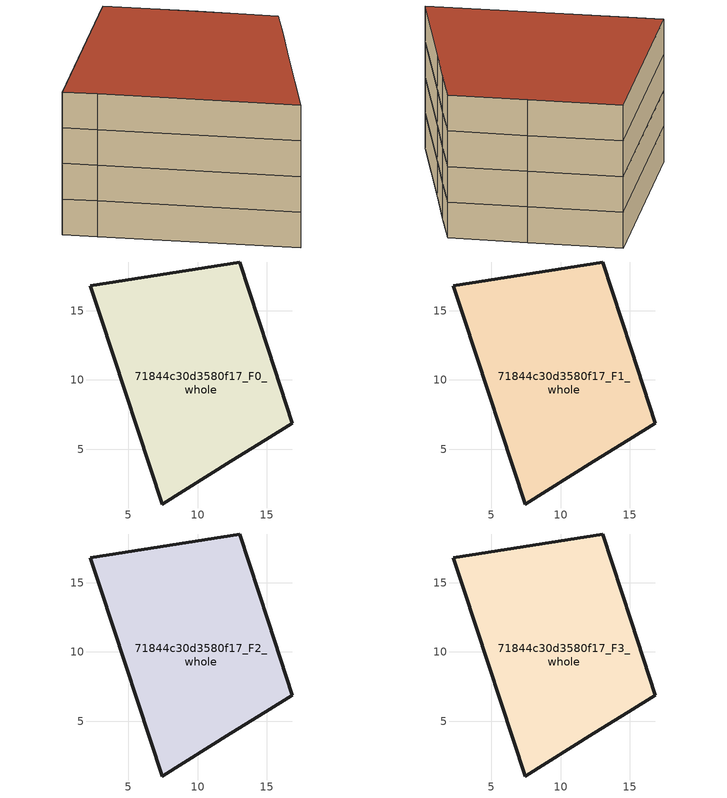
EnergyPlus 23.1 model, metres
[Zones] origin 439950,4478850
71844c30d3580f17_F0_whole
 floor ground (EU_floor_Construction): 13.03,18.51 15.09,12.2 16.83,6.87 14.9,5.67 12.39,4.13 7.43,1.04 3,14.51 2.24,16.81 z0
 wall outside (EU_wall_Construction): 7.43,1.04 12.39,4.13 14.9,5.67 16.83,6.87 15.09,12.2 13.03,18.51 2.24,16.81 3,14.51 7.43,1.04 z0:3
71844c30d3580f17_F1_whole
 floor to 71844c30d3580f17_F0_whole (EU_floor_Construction): 13.03,18.51 15.09,12.2 16.83,6.87 14.9,5.67 12.39,4.13 7.43,1.04 3,14.51 2.24,16.81 z3
 wall outside (EU_wall_Construction): 7.43,1.04 12.39,4.13 14.9,5.67 16.83,6.87 15.09,12.2 13.03,18.51 2.24,16.81 3,14.51 7.43,1.04 z3:6
71844c30d3580f17_F2_whole
 floor to 71844c30d3580f17_F1_whole (EU_floor_Construction): 13.03,18.51 15.09,12.2 16.83,6.87 14.9,5.67 12.39,4.13 7.43,1.04 3,14.51 2.24,16.81 z6
 wall outside (EU_wall_Construction): 7.43,1.04 12.39,4.13 14.9,5.67 16.83,6.87 15.09,12.2 13.03,18.51 2.24,16.81 3,14.51 7.43,1.04 z6:9
71844c30d3580f17_F3_whole
 floor to 71844c30d3580f17_F2_whole (EU_floor_Construction): 13.03,18.51 15.09,12.2 16.83,6.87 14.9,5.67 12.39,4.13 7.43,1.04 3,14.51 2.24,16.81 z9
 wall outside (EU_wall_Construction): 7.43,1.04 12.39,4.13 14.9,5.67 16.83,6.87 15.09,12.2 13.03,18.51 2.24,16.81 3,14.51 7.43,1.04 z9:12
 roof outside (EU_roof_Construction): 14.9,5.67 16.83,6.87 15.09,12.2 13.03,18.51 2.24,16.81 3,14.51 7.43,1.04 12.39,4.13 z12
[Building]
EU S2 Campaign: North Axis=0; Terrain=City; Solar Distribution=FullExterior
[Site:Location]
Madrid: Latitude=40.5; Longitude=-3.5; Time Zone=1; Elevation=609
[SizingPeriod:WeatherFileDays]
AnnualSizingPeriod: Begin Month=1; Begin Day of Month=1; End Month=12; End Day of Month=31; Day of Week for Start Day=Monday; Use Weather File Daylight Saving Period=No; Use Weather File Rain and Snow Indicators=No
[MATERIAL]
EU_InternalMass_Material: Roughness=MediumRough; Thickness=0.1; Conductivity=1; Density=1800; Specific Heat=900; Thermal Absorptance=0.9; Solar Absorptance=0.7; Visible Absorptance=0.7
[MATERIAL:NOMASS] Roughness=MediumRough; Thermal Absorptance=0.9; Solar Absorptance=0.7; Visible Absorptance=0.7
Name | Thermal Resistance
EU_wall_NoMass | 1.60022
EU_roof_NoMass | 1.57597
EU_floor_NoMass | 0.470652
[CONSTRUCTION]
EU_wall_Construction: EU_wall_NoMass
EU_roof_Construction: EU_roof_NoMass
EU_floor_Construction: EU_floor_NoMass
EU_InternalMass_Construction: EU_InternalMass_Material
[ZONE] Type=1; Multiplier=1; Ceiling Height=autocalculate; Volume=465.74; Floor Area=autocalculate; Part of Total Floor Area=Yes
71844c30d3580f17_F0_whole; 71844c30d3580f17_F1_whole; 71844c30d3580f17_F2_whole; 71844c30d3580f17_F3_whole
[INTERNALMASS] Construction=EU_InternalMass_Construction; Surface Area=155.247
Name | Zone or ZoneList
71844c30d3580f17_F0_whole_EU_InternalMass | 71844c30d3580f17_F0_whole
71844c30d3580f17_F1_whole_EU_InternalMass | 71844c30d3580f17_F1_whole
71844c30d3580f17_F2_whole_EU_InternalMass | 71844c30d3580f17_F2_whole
71844c30d3580f17_F3_whole_EU_InternalMass | 71844c30d3580f17_F3_whole
[OTHEREQUIPMENT] Fuel Type=Electricity; Design Level Calculation Method=Watts/Area; Power per Zone Floor Area=1; Fraction Latent=0; Fraction Radiant=0; Fraction Lost=0; Carbon Dioxide Generation Rate=0; EndUse Subcategory=EU_Step8_InternalGains
Name | Zone or ZoneList or Space or SpaceList | Schedule
EU_Step8_InternalGain_71844c30d3580f17_F0_whole_f000 | 71844c30d3580f17_F0_whole | EU_Step8_GainSchedule_71844c30d3580f17_F0_whole_f000
EU_Step8_InternalGain_71844c30d3580f17_F1_whole_f000 | 71844c30d3580f17_F1_whole | EU_Step8_GainSchedule_71844c30d3580f17_F1_whole_f000
EU_Step8_InternalGain_71844c30d3580f17_F2_whole_f000 | 71844c30d3580f17_F2_whole | EU_Step8_GainSchedule_71844c30d3580f17_F2_whole_f000
EU_Step8_InternalGain_71844c30d3580f17_F3_whole_f000 | 71844c30d3580f17_F3_whole | EU_Step8_GainSchedule_71844c30d3580f17_F3_whole_f000
[ZONEVENTILATION:DESIGNFLOWRATE] Schedule=EU_AlwaysOn; Design Flow Rate Calculation Method=AirChanges/Hour; Air Changes per Hour=0.480704; Ventilation Type=Natural; Fan Pressure Rise=0; Fan Total Efficiency=1; Constant Term Coefficient=1; Temperature Term Coefficient=0; Velocity Term Coefficient=0; Velocity Squared Term Coefficient=0; Minimum Indoor Temperature=-100; Maximum Indoor Temperature=100; Delta Temperature=-100; Minimum Outdoor Temperature=-100; Maximum Outdoor Temperature=100; Maximum Wind Speed=40
Name | Zone or ZoneList or Space or SpaceList
EU_ConstantAir_71844c30d3580f17_F0_whole | 71844c30d3580f17_F0_whole
EU_ConstantAir_71844c30d3580f17_F1_whole | 71844c30d3580f17_F1_whole
EU_ConstantAir_71844c30d3580f17_F2_whole | 71844c30d3580f17_F2_whole
EU_ConstantAir_71844c30d3580f17_F3_whole | 71844c30d3580f17_F3_whole
[HVACTEMPLATE:THERMOSTAT] Constant Heating Setpoint=20; Constant Cooling Setpoint=50
EU_HeatOnly_71844c30d3580f17_F0_whole; EU_HeatOnly_71844c30d3580f17_F1_whole; EU_HeatOnly_71844c30d3580f17_F2_whole; EU_HeatOnly_71844c30d3580f17_F3_whole
[HVACTEMPLATE:ZONE:IDEALLOADSAIRSYSTEM] System Availability Schedule=EU_AlwaysOn; Maximum Heating Supply Air Temperature=50; Minimum Cooling Supply Air Temperature=13; Maximum Heating Supply Air Humidity Ratio=0.0156; Minimum Cooling Supply Air Humidity Ratio=0.0077; Heating Limit=NoLimit; Cooling Limit=NoLimit; Heating Availability Schedule=EU_AlwaysOn; Cooling Availability Schedule=EU_CoolingOff; Dehumidification Control Type=ConstantSensibleHeatRatio; Cooling Sensible Heat Ratio=0.7; Dehumidification Setpoint=60; Humidification Control Type=None; Humidification Setpoint=30; Outdoor Air Method=None; Outdoor Air Flow Rate per Person=0.00944; Outdoor Air Flow Rate per Zone Floor Area=0; Outdoor Air Flow Rate per Zone=0; Demand Controlled Ventilation Type=None; Outdoor Air Economizer Type=NoEconomizer; Heat Recovery Type=None; Sensible Heat Recovery Effectiveness=0.7; Latent Heat Recovery Effectiveness=0.65
Name | Template Thermostat
71844c30d3580f17_F0_whole | EU_HeatOnly_71844c30d3580f17_F0_whole
71844c30d3580f17_F1_whole | EU_HeatOnly_71844c30d3580f17_F1_whole
71844c30d3580f17_F2_whole | EU_HeatOnly_71844c30d3580f17_F2_whole
71844c30d3580f17_F3_whole | EU_HeatOnly_71844c30d3580f17_F3_whole
[SIZING:ZONE] Zone Cooling Design Supply Air Temperature Input Method=SupplyAirTemperature; Zone Cooling Design Supply Air Temperature=13; Zone Heating Design Supply Air Temperature Input Method=SupplyAirTemperature; Zone Heating Design Supply Air Temperature=50; Zone Cooling Design Supply Air Humidity Ratio=0.008; Zone Heating Design Supply Air Humidity Ratio=0.008; Cooling Design Air Flow Method=DesignDay; Cooling Design Air Flow Rate=0; Cooling Minimum Air Flow per Zone Floor Area=0.000762; Cooling Minimum Air Flow=0; Cooling Minimum Air Flow Fraction=0.2; Heating Design Air Flow Method=DesignDay; Heating Design Air Flow Rate=0; Heating Maximum Air Flow per Zone Floor Area=0.002032; Heating Maximum Air Flow=0.141576; Heating Maximum Air Flow Fraction=0.3; Account for Dedicated Outdoor Air System=No; Dedicated Outdoor Air System Control Strategy=NeutralSupplyAir; Dedicated Outdoor Air Low Setpoint Temperature for Design=autosize; Dedicated Outdoor Air High Setpoint Temperature for Design=autosize; Zone Load Sizing Method=Sensible Load Only No Latent Load; Zone Latent Cooling Design Supply Air Humidity Ratio Input Method=HumidityRatioDifference; Zone Cooling Design Supply Air Humidity Ratio Difference=0.005; Zone Latent Heating Design Supply Air Humidity Ratio Input Method=HumidityRatioDifference; Zone Humidification Design Supply Air Humidity Ratio Difference=0.005
71844c30d3580f17_F0_whole; 71844c30d3580f17_F1_whole; 71844c30d3580f17_F2_whole; 71844c30d3580f17_F3_whole
[SCHEDULE:CONSTANT]
Name | Hourly Value
EU_AlwaysOn | 1
EU_CoolingOff | 0
[SCHEDULE:FILE] Column Number=1; Rows to Skip at Top=0; Number of Hours of Data=8760; Column Separator=Comma; Interpolate to Timestep=No; Minutes per Item=60; Adjust Schedule for Daylight Savings=Yes
Name | File
EU_Step8_GainSchedule_71844c30d3580f17_F0_whole_f000 | C:\Users\o_iseri\Desktop\OpenUBEM\openubem\outputs\eu_evidence\EU-11\ES-MAD-BERRUGUETE\idfs\71844c30d3580f17\71844c30d3580f17_F0_whole_f000_gain.csv
EU_Step8_GainSchedule_71844c30d3580f17_F1_whole_f000 | C:\Users\o_iseri\Desktop\OpenUBEM\openubem\outputs\eu_evidence\EU-11\ES-MAD-BERRUGUETE\idfs\71844c30d3580f17\71844c30d3580f17_F1_whole_f000_gain.csv
EU_Step8_GainSchedule_71844c30d3580f17_F2_whole_f000 | C:\Users\o_iseri\Desktop\OpenUBEM\openubem\outputs\eu_evidence\EU-11\ES-MAD-BERRUGUETE\idfs\71844c30d3580f17\71844c30d3580f17_F2_whole_f000_gain.csv
EU_Step8_GainSchedule_71844c30d3580f17_F3_whole_f000 | C:\Users\o_iseri\Desktop\OpenUBEM\openubem\outputs\eu_evidence\EU-11\ES-MAD-BERRUGUETE\idfs\71844c30d3580f17\71844c30d3580f17_F3_whole_f000_gain.csv
